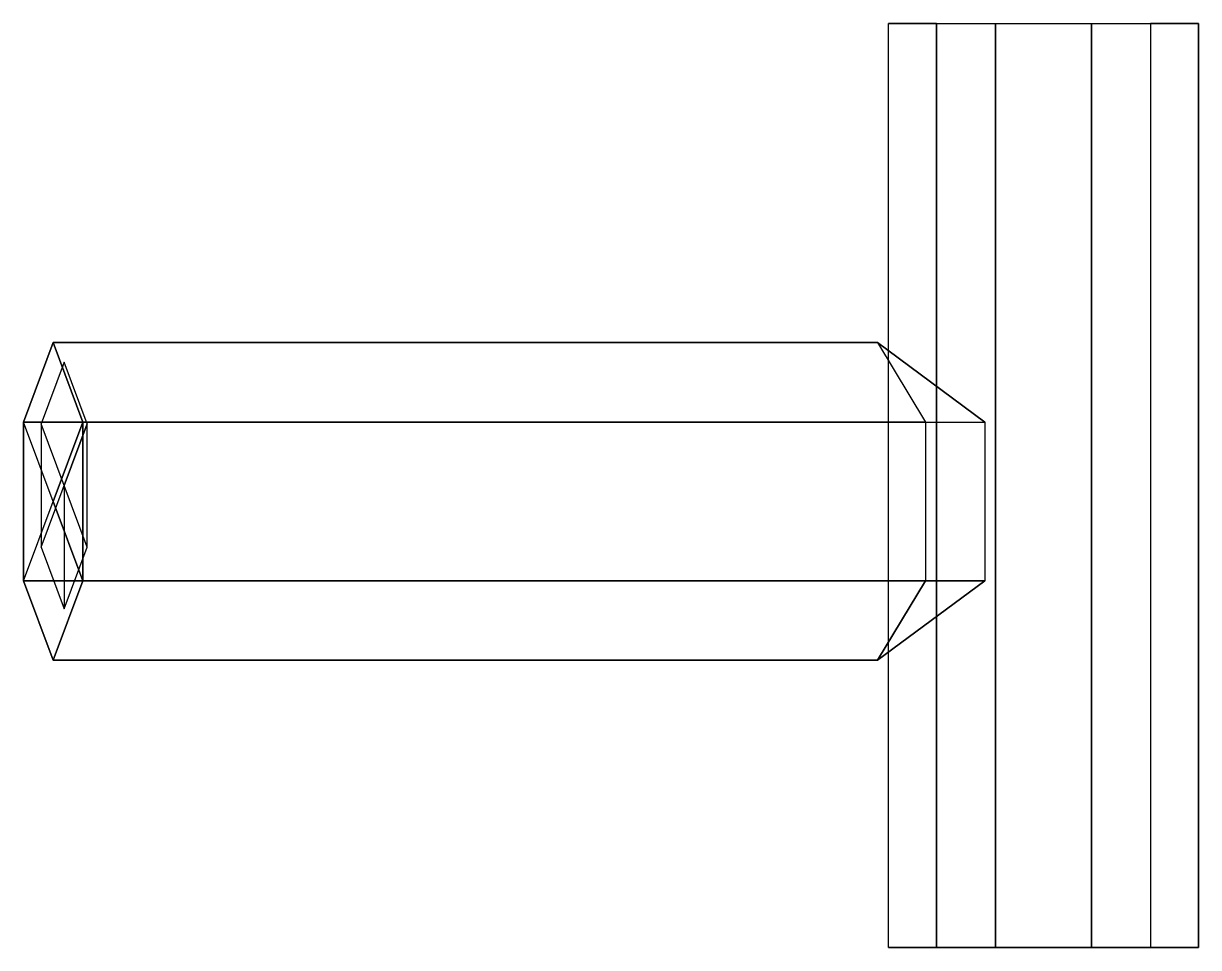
# Model space of a CAD drawing. Extents: x -36.6 to 1.6, y 0 to 30.
import ezdxf

# ---------------------------------------------------------------- set-up
doc = ezdxf.new("R2010")
doc.units = 0
doc.layers.get('0').update_dxf_attribs({"linetype": 'CONTINUOUS'})

# ---------------------------------------------------------------- blocks, each defined once
blk = doc.blocks.new('BLOCO')
at = {"extrusion": (-0.215568, 0, 0.976489)}
for p, q in [((1593.444, 1411.059, 12.361), (1592.482, 1408.482, 16.72)), ((1620.222, 1411.059, 18.272), (1593.444, 1411.059, 12.361)), ((1592.482, 1408.482, 16.72), (1621.776, 1408.482, 23.187)), ((1592.482, 1408.482, 16.72), (1592.482, 1403.327, 16.72)), ((1594.406, 1408.482, 8.001), (1623.701, 1408.482, 14.468)), ((1594.406, 1408.482, 8.001), (1594.406, 1403.327, 8.001)), ((1592.482, 1403.327, 16.72), (1621.776, 1403.327, 23.187)), ((1592.482, 1403.327, 16.72), (1593.444, 1400.749, 12.361)), ((1593.444, 1400.749, 12.361), (1594.406, 1403.327, 8.001)), ((1594.406, 1403.327, 8.001), (1623.701, 1403.327, 14.468)), ((1593.444, 1400.749, 12.361), (1620.222, 1400.749, 18.272))]:
    blk.add_line(p, q, dxfattribs=at)
blk.add_line((1593.444, 1411.059, 12.361), (1594.406, 1408.482, 8.001))

msp = doc.modelspace()

# ---------------------------------------------------------------- linework, layer by layer
at = {"extrusion": (-0.215568, 0, 0.976489)}
for p, q in [((-8.513, 0, 2.692), (-8.513, 30, 2.692)), ((-6.958, 30, 7.607), (-8.513, 30, 2.692)), ((-8.513, 30, 2.692), (-5.034, 30, -1.111)), ((-6.958, 30, 7.607), (-6.958, 0, 7.607)), ((-6.958, 30, 7.607), (-1.925, 30, 8.718)), ((-5.034, 0, -1.111), (-5.034, 30, -1.111)), ((-1.925, 0, 8.718), (-1.925, 30, 8.718)), ((-1.925, 30, 8.718), (1.554, 30, 4.915)), ((1.554, 30, 4.915), (0, 30)), ((0, 30), (0, 0)), ((1.554, 30, 4.915), (1.554, 0, 4.915)), ((-8.868, 19.638, 2.614), (-5.389, 17.061, -1.19)), ((-8.868, 19.638, 2.614), (-7.314, 17.061, 7.529)), ((-35.291, 19, -3.219), (-36.037, 17, 0.164)), ((-34.544, 17, -6.602), (-35.291, 19, -3.219)), ((-36.037, 17, 0.164), (-36.037, 13, 0.164)), ((-34.544, 13, -6.602), (-34.544, 17, -6.602)), ((-7.314, 17.061, 7.529), (-7.314, 11.906, 7.529)), ((-5.389, 17.061, -1.19), (-5.389, 11.906, -1.19)), ((-36.037, 13, 0.164), (-35.291, 11, -3.219)), ((-35.291, 11, -3.219), (-34.544, 13, -6.602)), ((-5.389, 11.906, -1.19), (-8.868, 9.328, 2.614)), ((-8.868, 9.328, 2.614), (-7.314, 11.906, 7.529)), ((-6.958, 0, 7.607), (-8.513, 0, 2.692)), ((-8.513, 0, 2.692), (-5.034, 0, -1.111)), ((-6.958, 0, 7.607), (-1.925, 0, 8.718)), ((-1.925, 0, 8.718), (1.554, 0, 4.915)), ((0, 0), (1.554, 0, 4.915))]:
    msp.add_line(p, q, dxfattribs=at)
for points in [[(-8.513, 0, 2.692), (-8.513, 30, 2.692), (-6.958, 30, 7.607), (-6.958, 0, 7.607)], [(-5.034, 0, -1.111), (-8.513, 0, 2.692), (-8.513, 30, 2.692), (-5.034, 30, -1.111)], [(-6.958, 0, 7.607), (-6.958, 30, 7.607), (-1.925, 30, 8.718), (-1.925, 0, 8.718)], [(1.554, 0, 4.915), (-1.925, 0, 8.718), (-1.925, 30, 8.718), (1.554, 30, 4.915)], [(0, 0), (1.554, 0, 4.915), (1.554, 30, 4.915), (0, 30)], [(-8.868, 19.638, 2.614), (-7.314, 17.061, 7.529), (-36.609, 17.061, 1.062), (-35.646, 19.638, -3.298)], [(-34.684, 17.061, -7.657), (-35.646, 19.638, -3.298), (-36.609, 17.061, 1.062), (-36.609, 11.906, 1.062)], [(-5.389, 17.061, -1.19), (-8.868, 19.638, 2.614), (-35.646, 19.638, -3.298), (-34.684, 17.061, -7.657)], [(-34.544, 17, -6.602), (-35.291, 19, -3.219), (-36.037, 17, 0.164), (-36.037, 13, 0.164)], [(-7.314, 17.061, 7.529), (-7.314, 11.906, 7.529), (-36.609, 11.906, 1.062), (-36.609, 17.061, 1.062)], [(-36.609, 17.061, 1.062), (-36.609, 11.906, 1.062), (-35.646, 9.328, -3.298), (-34.684, 11.906, -7.657)], [(-36.037, 17, 0.164), (-36.037, 13, 0.164), (-35.291, 11, -3.219), (-34.544, 13, -6.602)], [(-34.684, 17.061, -7.657), (-35.646, 14.483, -3.298), (-34.684, 11.906, -7.657), (-34.684, 17.061, -7.657)], [(-35.291, 11, -3.219), (-34.544, 13, -6.602), (-34.544, 17, -6.602), (-35.291, 15, -3.219)], [(-35.646, 9.328, -3.298), (-36.609, 11.906, 1.062), (-7.314, 11.906, 7.529), (-8.868, 9.328, 2.614)], [(-34.684, 11.906, -7.657), (-35.646, 9.328, -3.298), (-8.868, 9.328, 2.614), (-5.389, 11.906, -1.19)]]:
    msp.add_3dface(points)

# ---------------------------------------------------------------- block references
msp.add_blockref('BLOCO', (-1629.09, -1391.421, -15.658))

doc.saveas('drawing.dxf')
